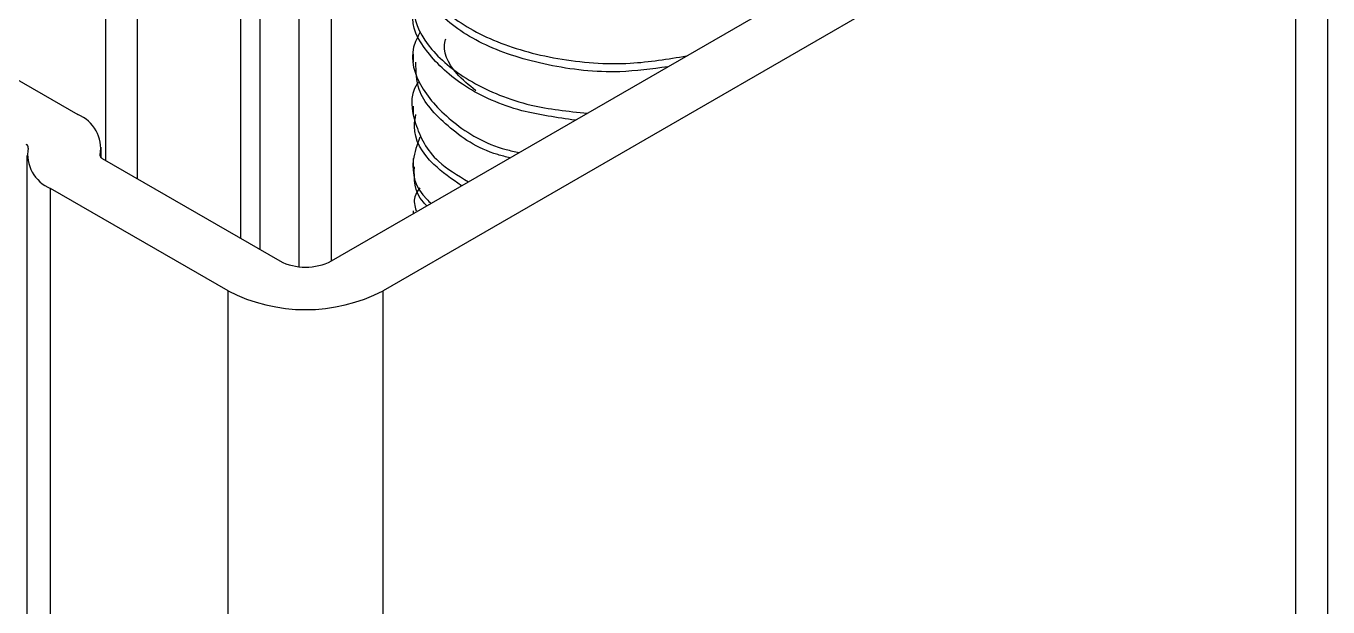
# Model space of a CAD drawing. Extents: x -976302 to -776254, y 5665 to 231437.
# Drawn here: x -788585.2 to -788406, y 89667.6 to 89747.5 of the extents above; entities that cross this region are included whole.
import ezdxf

# ---------------------------------------------------------------- set-up
doc = ezdxf.new("R2010")
doc.units = 0
doc.header["$LTSCALE"] = 1000
doc.header["$MEASUREMENT"] = 0
doc.layers.add('暖通', color=7, linetype='Continuous')

msp = doc.modelspace()

# ---------------------------------------------------------------- linework, layer by layer
at = {"layer": '暖通', "color": 7}
for p, q in [((-788543.14, 89715.17), (-788543.14, 89864.3)), ((-788543.14, 89715.17), (-788543.14, 89864.3)), ((-788574.25, 89855.06), (-788574.25, 89729.02)), ((-788574.25, 89855.06), (-788574.25, 89729.02)), ((-788569.83, 89726.47), (-788569.83, 89848.89)), ((-788569.83, 89726.47), (-788569.83, 89848.89)), ((-788547.59, 89714.37), (-788547.59, 89843.24)), ((-788547.59, 89714.37), (-788547.59, 89843.24)), ((-788555.59, 89718.25), (-788555.59, 89840.68)), ((-788555.59, 89718.25), (-788555.59, 89840.68)), ((-788552.93, 89716.71), (-788552.93, 89840.16)), ((-788552.93, 89716.71), (-788552.93, 89840.16)), ((-788406, 88601.1), (-788406, 89789.74)), ((-788406, 88601.1), (-788406, 89789.74)), ((-788543.14, 89715.17), (-788417.54, 89787.68)), ((-788543.14, 89715.17), (-788417.54, 89787.68)), ((-788410.42, 89783.57), (-788536.02, 89711.06)), ((-788410.42, 89783.57), (-788536.02, 89711.06)), ((-788410.42, 88599.29), (-788410.42, 89783.57)), ((-788410.42, 88599.29), (-788410.42, 89783.57)), ((-788640.95, 89771.63), (-788578.06, 89735.33)), ((-788640.95, 89771.63), (-788578.06, 89735.33)), ((-788531.88, 89743.65), (-788531.88, 89742.51)), ((-788531.88, 89743.65), (-788531.88, 89742.51)), ((-788531.88, 89736.46), (-788531.88, 89735.32)), ((-788531.88, 89736.46), (-788531.88, 89735.32)), ((-788574.81, 89729.37), (-788574.81, 89730.81)), ((-788574.81, 89729.37), (-788574.81, 89730.81)), ((-788585.04, 89729.68), (-788585.04, 88497.04)), ((-788585.04, 89729.68), (-788585.04, 88497.04)), ((-788574.96, 89729.59), (-788574.96, 89729.78)), ((-788574.96, 89729.59), (-788574.96, 89729.78)), ((-788574.68, 89729.27), (-788550.26, 89715.17)), ((-788574.68, 89729.27), (-788550.26, 89715.17)), ((-788531.88, 89729.27), (-788531.88, 89728.13)), ((-788531.88, 89729.27), (-788531.88, 89728.13)), ((-788557.37, 89711.06), (-788581.79, 89725.16)), ((-788581.79, 88492.52), (-788581.79, 89725.16)), ((-788557.37, 89711.06), (-788581.79, 89725.16)), ((-788581.79, 88492.52), (-788581.79, 89725.16)), ((-788531.88, 89722.08), (-788531.88, 89721.67)), ((-788531.88, 89722.08), (-788531.88, 89721.67)), ((-788557.37, 88478.42), (-788557.37, 89711.06)), ((-788557.37, 88478.42), (-788557.37, 89711.06)), ((-788536.02, 88478.42), (-788536.02, 89711.06)), ((-788536.02, 88478.42), (-788536.02, 89711.06))]:
    msp.add_line(p, q, dxfattribs=at)
for centre, radius, start, end in [((-788579.96, 89730.63), 5.07, 350.3168, 67.9698), ((-788579.96, 89730.63), 5.07, 350.3168, 67.9698), ((-788585.34, 89730.79), 0.461, 350.3168, 67.9698), ((-788585.34, 89730.79), 0.461, 350.3168, 67.9698), ((-788579.89, 89729.86), 5.07, 170.3168, 247.9698), ((-788579.89, 89729.86), 5.07, 170.3168, 247.9698), ((-788574.5, 89729.7), 0.461, 170.3168, 247.9698), ((-788574.5, 89729.7), 0.461, 170.3168, 247.9698), ((-788546.7, 89722.04), 7.73, 242.6097, 297.3903), ((-788546.7, 89722.04), 7.73, 242.6097, 297.3903), ((-788546.7, 89731.67), 23.2, 242.6097, 297.3903), ((-788546.7, 89731.67), 23.2, 242.6097, 297.3903)]:
    msp.add_arc(centre, radius, start, end, dxfattribs=at)
for points, knots in [([(-788531.01, 89761.2), (-788531.24, 89760.84), (-788532.54, 89758.76), (-788531.61, 89754.54), (-788528.02, 89749.42), (-788521.17, 89745.3), (-788512.21, 89742.75), (-788502.73, 89741.99), (-788496.83, 89742.97), (-788494.26, 89743.39)], [0, 0, 0, 0, 0.0349568, 0.2021141, 0.3692498, 0.5363894, 0.7035419, 0.8706674, 1, 1, 1, 1]), ([(-788531.01, 89761.2), (-788531.24, 89760.84), (-788532.54, 89758.76), (-788531.61, 89754.54), (-788528.02, 89749.42), (-788521.17, 89745.3), (-788512.21, 89742.75), (-788502.73, 89741.99), (-788496.83, 89742.97), (-788494.26, 89743.39)], [0, 0, 0, 0, 0.0349568, 0.2021141, 0.3692498, 0.5363894, 0.7035419, 0.8706674, 1, 1, 1, 1]), ([(-788496.84, 89741.9), (-788499.04, 89741.6), (-788504.59, 89740.83), (-788513.55, 89741.92), (-788522.31, 89744.62), (-788528.58, 89748.97), (-788531.81, 89753.3), (-788531.54, 89756.01), (-788531.45, 89756.89)], [0, 0, 0, 0, 0.127453, 0.322256, 0.517022, 0.711846, 0.906604, 1, 1, 1, 1]), ([(-788496.84, 89741.9), (-788499.04, 89741.6), (-788504.59, 89740.83), (-788513.55, 89741.92), (-788522.31, 89744.62), (-788528.58, 89748.97), (-788531.81, 89753.3), (-788531.54, 89756.01), (-788531.45, 89756.89)], [0, 0, 0, 0, 0.127453, 0.322256, 0.517022, 0.711846, 0.906604, 1, 1, 1, 1]), ([(-788531.09, 89753.65), (-788531.48, 89752.31), (-788532.39, 89749.15), (-788529.8, 89744.13), (-788524.18, 89739.63), (-788516.53, 89736.42), (-788510.58, 89735.78), (-788507.93, 89735.5)], [0, 0, 0, 0, 0.163804, 0.383743, 0.603645, 0.823613, 1, 1, 1, 1]), ([(-788531.09, 89753.65), (-788531.48, 89752.31), (-788532.39, 89749.15), (-788529.8, 89744.13), (-788524.18, 89739.63), (-788516.53, 89736.42), (-788510.58, 89735.78), (-788507.93, 89735.5)], [0, 0, 0, 0, 0.163804, 0.383743, 0.603645, 0.823613, 1, 1, 1, 1]), ([(-788509.57, 89734.55), (-788512.09, 89734.9), (-788517.87, 89735.7), (-788525.18, 89739.03), (-788530.2, 89743.76), (-788532.35, 89747.57), (-788531.79, 89749.53), (-788531.75, 89749.69)], [0, 0, 0, 0, 0.200622, 0.459786, 0.718982, 0.978129, 1, 1, 1, 1]), ([(-788509.57, 89734.55), (-788512.09, 89734.9), (-788517.87, 89735.7), (-788525.18, 89739.03), (-788530.2, 89743.76), (-788532.35, 89747.57), (-788531.79, 89749.53), (-788531.75, 89749.69)], [0, 0, 0, 0, 0.200622, 0.459786, 0.718982, 0.978129, 1, 1, 1, 1]), ([(-788530.93, 89746.7), (-788531.28, 89746), (-788532.54, 89743.54), (-788531.15, 89738.99), (-788526.71, 89734.17), (-788521.62, 89731.03), (-788517.92, 89730.22), (-788517.31, 89730.09)], [0, 0, 0, 0, 0.1107814, 0.3890329, 0.6672146, 0.9454385, 1, 1, 1, 1]), ([(-788530.93, 89746.7), (-788531.28, 89746), (-788532.54, 89743.54), (-788531.15, 89738.99), (-788526.71, 89734.17), (-788521.62, 89731.03), (-788517.92, 89730.22), (-788517.31, 89730.09)], [0, 0, 0, 0, 0.1107814, 0.3890329, 0.6672146, 0.9454385, 1, 1, 1, 1]), ([(-788523.29, 89738.6), (-788524.21, 89739.36), (-788526.67, 89741.39), (-788527.91, 89744.06), (-788527.43, 89745.65), (-788527.41, 89745.72)], [0, 0, 0, 0, 0.363078, 0.97072, 1, 1, 1, 1]), ([(-788523.29, 89738.6), (-788524.21, 89739.36), (-788526.67, 89741.39), (-788527.91, 89744.06), (-788527.43, 89745.65), (-788527.41, 89745.72)], [0, 0, 0, 0, 0.363078, 0.97072, 1, 1, 1, 1]), ([(-788518.57, 89729.36), (-788519.14, 89729.5), (-788522.74, 89730.39), (-788527.4, 89733.67), (-788531.49, 89738.14), (-788531.51, 89741.25), (-788531.51, 89742.52)], [0, 0, 0, 0, 0.0653027, 0.4126964, 0.7600106, 1, 1, 1, 1]), ([(-788518.57, 89729.36), (-788519.14, 89729.5), (-788522.74, 89730.39), (-788527.4, 89733.67), (-788531.49, 89738.14), (-788531.51, 89741.25), (-788531.51, 89742.52)], [0, 0, 0, 0, 0.0653027, 0.4126964, 0.7600106, 1, 1, 1, 1]), ([(-788531.18, 89739.75), (-788531.23, 89739.68), (-788532.5, 89737.91), (-788531.82, 89734.02), (-788529.51, 89729.22), (-788525.78, 89726.96), (-788524.29, 89726.05)], [0, 0, 0, 0, 0.015618, 0.384897, 0.754184, 1, 1, 1, 1]), ([(-788531.18, 89739.75), (-788531.23, 89739.68), (-788532.5, 89737.91), (-788531.82, 89734.02), (-788529.51, 89729.22), (-788525.78, 89726.96), (-788524.29, 89726.05)], [0, 0, 0, 0, 0.015618, 0.384897, 0.754184, 1, 1, 1, 1]), ([(-788525.23, 89725.52), (-788526.58, 89726.46), (-788530, 89728.82), (-788532.06, 89732.41), (-788531.62, 89734.77), (-788531.52, 89735.31)], [0, 0, 0, 0, 0.337399, 0.849182, 1, 1, 1, 1]), ([(-788525.23, 89725.52), (-788526.58, 89726.46), (-788530, 89728.82), (-788532.06, 89732.41), (-788531.62, 89734.77), (-788531.52, 89735.31)], [0, 0, 0, 0, 0.337399, 0.849182, 1, 1, 1, 1]), ([(-788530.96, 89732.2), (-788531.35, 89731.16), (-788532.4, 89728.35), (-788531.57, 89725.01), (-788529.63, 89723.28), (-788529.42, 89723.09)], [0, 0, 0, 0, 0.3427748, 0.9291404, 1, 1, 1, 1]), ([(-788530.96, 89732.2), (-788531.35, 89731.16), (-788532.4, 89728.35), (-788531.57, 89725.01), (-788529.63, 89723.28), (-788529.42, 89723.09)], [0, 0, 0, 0, 0.3427748, 0.9291404, 1, 1, 1, 1]), ([(-788530.03, 89722.78), (-788530.19, 89722.94), (-788531.79, 89724.55), (-788531.76, 89726.44), (-788531.73, 89728.14)], [0, 0, 0, 0, 0.099412, 1, 1, 1, 1]), ([(-788530.03, 89722.78), (-788530.19, 89722.94), (-788531.79, 89724.55), (-788531.76, 89726.44), (-788531.73, 89728.14)], [0, 0, 0, 0, 0.099412, 1, 1, 1, 1]), ([(-788530.99, 89725.23), (-788531.27, 89724.83), (-788531.96, 89723.82), (-788531.67, 89722.74), (-788531.49, 89722.09)], [0, 0, 0, 0, 0.3975535, 1, 1, 1, 1]), ([(-788530.99, 89725.23), (-788531.27, 89724.83), (-788531.96, 89723.82), (-788531.67, 89722.74), (-788531.49, 89722.09)], [0, 0, 0, 0, 0.3975535, 1, 1, 1, 1])]:
    msp.add_open_spline(points, degree=3, knots=knots, dxfattribs=at)

doc.saveas('drawing.dxf')
